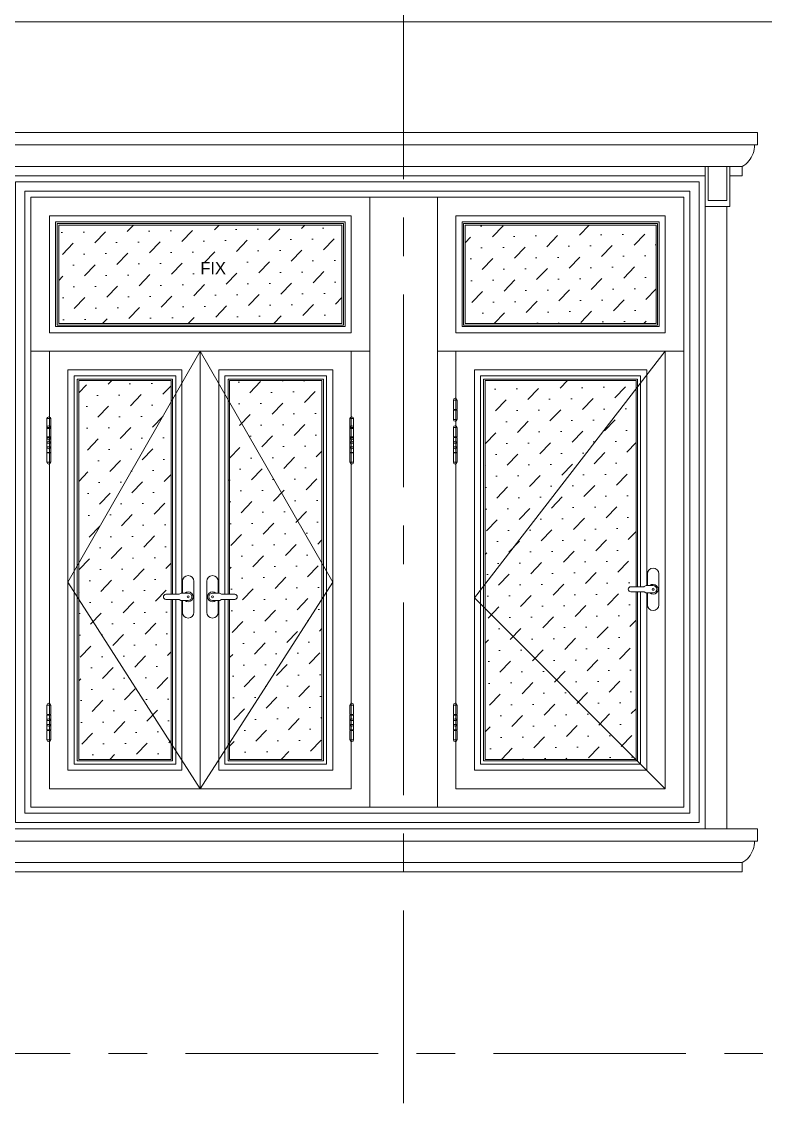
# Model space of a CAD drawing. Header units: millimetres. Extents: x 1832547 to 2001569, y -558009 to -417808.
# Drawn here: x 1915344 to 1917759, y -527518 to -523994 of the extents above; entities that cross this region are included whole.
import ezdxf

# ---------------------------------------------------------------- set-up
doc = ezdxf.new("R2010")
doc.units = ezdxf.units.MM
doc.header["$MEASUREMENT"] = 0
doc.linetypes.add('CENTER', pattern=[2, 1.25, -0.25, 0.25, -0.25])
doc.linetypes.add('HIDDEN', pattern=[9.525, 6.35, -3.175])
doc.layers.get('0').update_dxf_attribs({"linetype": 'CONTINUOUS'})
for name, color, linetype, lineweight in [('AUDIT_I_120404221301-0', 7, 'CONTINUOUS', 15), ('CA.dim 08', 8, 'CONTINUOUS', 13), ('CA.khuat 75', 75, 'HIDDEN', 9), ('CA.manh 08', 8, 'CONTINUOUS', 9), ('CA.noi that 15', 15, 'CONTINUOUS', 9), ('CA.thay 145', 145, 'CONTINUOUS', 18), ('CA.tim 67', 67, 'CENTER', 9), ('CA.vat lieu 08', 8, 'CONTINUOUS', 5), ('CA_manh 08', 8, 'CONTINUOUS', 9)]:
    doc.layers.add(name, color=color, linetype=linetype, lineweight=lineweight)
doc.styles.add('CA.JSC1', font='Vhavan.ttf', dxfattribs={"width": 0.8})

# ---------------------------------------------------------------- blocks, each defined once
blk = doc.blocks.new('A$C6ceb0cab')
at = {"layer": 'CA.thay 145'}
for p, q in [((0, 2400), (0, 2360)), ((0, 2400), (2599.8, 2400)), ((2599.8, 2400), (2599.8, 2360)), ((0, 2360), (10, 2360)), ((10, 2360), (10.2, 2352.9)), ((2589.8, 2360), (10, 2360)), ((10.2, 2352.9), (11, 2345.9)), ((11, 2345.9), (12.4, 2339)), ((12.4, 2339), (14.5, 2332.3)), ((14.5, 2332.3), (17.1, 2325.7)), ((2585.3, 2332.3), (2582.7, 2325.7)), ((2587.3, 2339), (2585.3, 2332.3)), ((2588.8, 2345.9), (2587.3, 2339)), ((2589.6, 2352.9), (2588.8, 2345.9)), ((2589.8, 2360), (2589.6, 2352.9)), ((2589.8, 2360), (2599.8, 2360)), ((17.1, 2325.7), (20.3, 2319.5)), ((20.3, 2319.5), (24.1, 2313.5)), ((24.1, 2313.5), (28.4, 2307.9)), ((28.4, 2307.9), (33.2, 2302.7)), ((33.2, 2302.7), (38.4, 2298)), ((38.4, 2298), (44, 2293.7)), ((44, 2293.7), (50, 2290)), ((2555.7, 2293.7), (2549.8, 2290)), ((2561.4, 2298), (2555.7, 2293.7)), ((2566.6, 2302.7), (2561.4, 2298)), ((2571.4, 2307.9), (2566.6, 2302.7)), ((2575.7, 2313.5), (2571.4, 2307.9)), ((2579.4, 2319.5), (2575.7, 2313.5)), ((2582.7, 2325.7), (2579.4, 2319.5)), ((50, 2290), (90, 2290)), ((50, 2290), (50, 2260)), ((50, 2260), (90, 2260)), ((90, 2260), (90, 2290)), ((90, 2290), (100, 2290)), ((90, 2160), (90, 2260)), ((100, 2290), (160, 2290)), ((160, 2290), (170, 2290)), ((170, 2290), (2429.8, 2290)), ((170, 2290), (170, 2260)), ((2429.8, 2260), (170, 2260)), ((170, 2260), (170, 2160)), ((2429.8, 2290), (2439.8, 2290)), ((2429.8, 2290), (2429.8, 2260)), ((2429.8, 2260), (2429.8, 2160)), ((2439.8, 2290), (2499.8, 2290)), ((2499.8, 2290), (2509.8, 2290)), ((2509.8, 2290), (2549.8, 2290)), ((2509.8, 2260), (2509.8, 2290)), ((2509.8, 2160), (2509.8, 2260)), ((2549.8, 2260), (2509.8, 2260)), ((2549.8, 2290), (2549.8, 2260)), ((240, 210), (240, 2190)), ((240, 2190), (2359.8, 2190)), ((2359.8, 2190), (2359.8, 210)), ((100, 2160), (90, 2160)), ((100, 2160), (100, 140)), ((170, 2160), (100, 2160)), ((170, 2160), (170, 140)), ((2429.8, 2160), (2499.8, 2160)), ((2429.8, 2160), (2429.8, 140)), ((2499.8, 2160), (2509.8, 2160)), ((2499.8, 2160), (2499.8, 140)), ((2359.8, 210), (240, 210)), ((100, 140), (0, 140)), ((0, 140), (0, 100)), ((100, 140), (170, 140)), ((2429.8, 140), (170, 140)), ((2429.8, 140), (2499.8, 140)), ((2499.8, 140), (2599.8, 140)), ((2599.8, 140), (2599.8, 100)), ((0, 100), (10, 100)), ((10, 100), (10.2, 92.9)), ((2589.8, 100), (10, 100)), ((10.2, 92.9), (11, 85.9)), ((11, 85.9), (12.4, 79)), ((12.4, 79), (14.5, 72.3)), ((14.5, 72.3), (17.1, 65.7)), ((2585.3, 72.3), (2582.7, 65.7)), ((2587.3, 79), (2585.3, 72.3)), ((2588.8, 85.9), (2587.3, 79)), ((2589.6, 92.9), (2588.8, 85.9)), ((2589.8, 100), (2589.6, 92.9)), ((2589.8, 100), (2599.8, 100)), ((17.1, 65.7), (20.3, 59.5)), ((20.3, 59.5), (24.1, 53.5)), ((24.1, 53.5), (28.4, 47.9)), ((28.4, 47.9), (33.2, 42.7)), ((33.2, 42.7), (38.4, 38)), ((38.4, 38), (44, 33.7)), ((2561.4, 38), (2555.7, 33.7)), ((2566.6, 42.7), (2561.4, 38)), ((2571.4, 47.9), (2566.6, 42.7)), ((2575.7, 53.5), (2571.4, 47.9)), ((2579.4, 59.5), (2575.7, 53.5)), ((2582.7, 65.7), (2579.4, 59.5)), ((44, 33.7), (50, 30)), ((50, 30), (50, 0)), ((50, 30), (2549.8, 30)), ((50, 0), (2549.8, 0)), ((2555.7, 33.7), (2549.8, 30)), ((2549.8, 30), (2549.8, 0))]:
    blk.add_line(p, q, dxfattribs=at)
at = {"layer": 'CA_manh 08'}
for p, q in [((100, 2180), (100, 2290)), ((160, 2290), (160, 2180)), ((2439.8, 2290), (2439.8, 2180)), ((2499.8, 2180), (2499.8, 2290)), ((190, 2240), (2409.8, 2240)), ((190, 160), (190, 2240)), ((2409.8, 2240), (2409.8, 160)), ((220, 190), (220, 2210)), ((2379.8, 2210), (220, 2210)), ((2379.8, 190), (2379.8, 2210)), ((160, 2180), (100, 2180)), ((2439.8, 2180), (2499.8, 2180)), ((220, 190), (2379.8, 190)), ((2409.8, 160), (190, 160))]:
    blk.add_line(p, q, dxfattribs=at)
blk = doc.blocks.new('A$C20F25EA7')
at = {"layer": 'CA.vat lieu 08', "ltscale": 0.5}
for centre, start, end in [((0, 42), 0, 180), ((0, -42), 180, 0)]:
    blk.add_arc(centre, 15.4, start, end, dxfattribs=at)
blk.add_wipeout([(18.8, 9.9), (25.1, 7), (60.1, 7), (65, 4.9), (67.1, 0), (65.1, -4.9), (60.1, -7), (25.1, -7), (18.8, -9.9), (0, -9.9), (-7, -7), (-9.9, 0), (-7, 7), (0, 9.9)]).dxf.layer = 'CA.vat lieu 08'
for p, q in [((0, 9.9), (18.8, 9.9)), ((18.8, 9.9), (24.6, 7.2)), ((25.5, 7), (60.1, 7)), ((0, -9.9), (18.8, -9.9)), ((19.7, -9.7), (24.6, -7.2)), ((25.5, -7), (60.1, -7))]:
    blk.add_line(p, q, dxfattribs=at)
for points in [[(-15.4, 42), (-15.4, -42)], [(15.4, 9.9), (15.4, 42)], [(15.4, -42), (15.4, -9.9)]]:
    blk.add_lwpolyline(points, dxfattribs=at)
blk.add_circle((0, 0), 2.8, dxfattribs=at)
for centre, radius, start, end in [((0, 0), 13.3, 48.259, 311.741), ((0, 0), 9.92, 90, 270), ((25.5, 8.9), 1.92, 242.8073, 270), ((60.1, 0), 6.96, 270, 90), ((18.8, -8), 1.92, 270, 297.1927), ((25.5, -8.9), 1.92, 90, 117.1927)]:
    blk.add_arc(centre, radius, start, end, dxfattribs=at)
blk = doc.blocks.new('BANLE')
at = {"layer": 'CA.noi that 15'}
for p, q in [((0, 68.6), (12, 68.6)), ((0, 38.2), (0, 68.6)), ((0, 38.2), (12, 38.2)), ((0, 6), (0, 36.4)), ((12, 36.4), (0, 36.4)), ((4, 38.2), (8, 38.2)), ((4, 36.4), (4, 38.2)), ((8, 36.4), (4, 36.4)), ((8, 38.2), (8, 36.4)), ((12, 68.6), (12, 38.2)), ((12, 36.4), (12, 6)), ((12, 6), (0, 6))]:
    blk.add_line(p, q, dxfattribs=at)
for centre, start, end in [((6, 68.6), 0, 180), ((6, 6), 180, 0)]:
    blk.add_arc(centre, 6, start, end, dxfattribs=at)
blk = doc.blocks.new('A$C4e763484')
at = {"layer": 'CA.khuat 75', "ltscale": 200}
blk.add_lwpolyline([(740, 1480), (120, 680), (740, 60)], dxfattribs=at)
at = {"layer": 'CA.noi that 15'}
for points in [[(80, 1560), (720, 1560), (720, 1900), (80, 1900)], [(140, 140), (660, 140), (660, 1400), (140, 1400)]]:
    blk.add_lwpolyline(points, close=True, dxfattribs=at)
at = {"layer": 'CA.thay 145'}
for points in [[(0, 0), (800, 0), (800, 1980), (0, 1980)], [(0, 1480), (800, 1480), (800, 1980), (0, 1980)], [(60, 1540), (740, 1540), (740, 1920), (60, 1920)], [(60, 60), (740, 60), (740, 1480), (60, 1480)], [(740, 60), (740, 1480), (60, 1480), (60, 60)], [(60, 60), (740, 60), (740, 1480), (60, 1480)], [(120, 120), (680, 120), (680, 1420), (120, 1420)]]:
    blk.add_lwpolyline(points, close=True, dxfattribs=at)
for points in [[(0, 1480), (0, 120)], [(60, 1480), (60, 60)], [(740, 1480), (740, 60)], [(740, 1480), (740, 60)], [(800, 1480), (800, 120)]]:
    blk.add_lwpolyline(points, dxfattribs=at)
at = {"layer": 'CA.vat lieu 08'}
for points in [[(85, 1565), (715, 1565), (715, 1895), (85, 1895)], [(90, 1570), (710, 1570), (710, 1890), (90, 1890)], [(150, 150), (650, 150), (650, 1390), (150, 1390)], [(155, 155), (645, 155), (645, 1385), (155, 1385)]]:
    blk.add_lwpolyline(points, close=True, dxfattribs=at)
at = {"rotation": 180}
blk.add_blockref('BANLE', (64, 1327.3), dxfattribs=at)
at = {"xscale": -1}
for p in [(64, 1163.6), (64, 1113.6), (64, 262.7), (64, 212.7)]:
    blk.add_blockref('BANLE', p, dxfattribs=at)
at = {"extrusion": (0, 0, -1), "xscale": 1.200000000186265, "yscale": 1.200000000186265, "zscale": -1.200000000186265}
blk.add_blockref('A$C20F25EA7', (-700.5, 707.4), dxfattribs=at)
at = {"layer": 'CA.dim 08'}
h = blk.add_hatch(dxfattribs=at)
h.set_pattern_fill('MUDST', color=256, scale=200, angle=46)
h.set_pattern_definition([(46, (-780015.38, -788244.513), (33.498847, 106.6668986), [50, -50, 0, -50, 0, -50])])
h.paths.add_polyline_path([(90, 1570), (710, 1570), (710, 1890), (90, 1890)])
h.paths.add_polyline_path([(155, 155), (645, 155), (645, 1385), (155, 1385)])
blk = doc.blocks.new('A$C5b690510')
at = {"layer": 'CA.khuat 75', "ltscale": 200}
for points in [[(550, 1480), (120, 730), (550, 60)], [(550, 1480), (980, 730), (550, 60)]]:
    blk.add_lwpolyline(points, dxfattribs=at)
at = {"layer": 'CA.noi that 15'}
for points in [[(80, 1560), (1020, 1560), (1020, 1900), (80, 1900)], [(140, 140), (470, 140), (470, 1400), (140, 1400)], [(960, 140), (630, 140), (630, 1400), (960, 1400)]]:
    blk.add_lwpolyline(points, close=True, dxfattribs=at)
at = {"layer": 'CA.thay 145'}
for points in [[(0, 0), (1100, 0), (1100, 1980), (0, 1980)], [(0, 1480), (1100, 1480), (1100, 1980), (0, 1980)], [(60, 1540), (1040, 1540), (1040, 1920), (60, 1920)], [(60, 60), (550, 60), (550, 1480), (60, 1480)], [(550, 60), (550, 1480), (60, 1480), (60, 60)], [(60, 60), (550, 60), (550, 1480), (60, 1480)], [(1040, 60), (550, 60), (550, 1480), (1040, 1480)], [(550, 60), (550, 1480), (1040, 1480), (1040, 60)], [(1040, 60), (550, 60), (550, 1480), (1040, 1480)], [(120, 120), (490, 120), (490, 1420), (120, 1420)], [(980, 120), (610, 120), (610, 1420), (980, 1420)]]:
    blk.add_lwpolyline(points, close=True, dxfattribs=at)
for points in [[(0, 1480), (0, 120)], [(60, 1480), (60, 60)], [(550, 1480), (550, 60)], [(550, 1480), (550, 60)], [(550, 1480), (550, 60)], [(550, 1480), (550, 60)], [(1040, 1480), (1040, 60)], [(1100, 1480), (1100, 120)], [(1100, 1480), (1100, 120)]]:
    blk.add_lwpolyline(points, dxfattribs=at)
at = {"layer": 'CA.vat lieu 08'}
for points in [[(85, 1565), (1015, 1565), (1015, 1895), (85, 1895)], [(90, 1570), (1010, 1570), (1010, 1890), (90, 1890)], [(150, 150), (460, 150), (460, 1390), (150, 1390)], [(155, 155), (455, 155), (455, 1385), (155, 1385)], [(950, 150), (640, 150), (640, 1390), (950, 1390)], [(945, 155), (645, 155), (645, 1385), (945, 1385)]]:
    blk.add_lwpolyline(points, close=True, dxfattribs=at)
at = {"rotation": 180}
blk.add_blockref('BANLE', (64, 1267.3), dxfattribs=at)
at = {"xscale": -1}
for p in [(64, 1163.6), (64, 1113.6), (64, 262.7), (64, 212.7)]:
    blk.add_blockref('BANLE', p, dxfattribs=at)
at = {"xscale": -1, "rotation": 180}
blk.add_blockref('BANLE', (1036, 1267.3), dxfattribs=at)
for p in [(1036, 1163.6), (1036, 1113.6), (1036, 262.7), (1036, 212.7)]:
    blk.add_blockref('BANLE', p)
at = {"layer": 'AUDIT_I_120404221301-0', "style": 'CA.JSC1'}
blk.add_text('FIX', height=40, dxfattribs=at).set_placement((550, 1730))
at = {"extrusion": (0, 0, -1), "yscale": 1.200000000186265, "zscale": -1.200000000186265}
for p, xscale in [((-510.5, 682.9), 1.200000000186265), ((-589.5, 682.9), -1.200000000186265)]:
    blk.add_blockref('A$C20F25EA7', p, dxfattribs=dict(at, xscale=xscale))
at = {"layer": 'CA.dim 08'}
h = blk.add_hatch(dxfattribs=at)
h.set_pattern_fill('MUDST', color=256, scale=200, angle=46)
h.set_pattern_definition([(46, (-764047.85, -784356.58), (33.498847, 106.6668986), [50, -50, 0, -50, 0, -50])])
h.paths.add_polyline_path([(90, 1570), (1010, 1570), (1010, 1890), (90, 1890)])
h.paths.add_polyline_path([(155, 155), (455, 155), (455, 1385), (155, 1385)])
h.paths.add_polyline_path([(945, 155), (645, 155), (645, 1385), (945, 1385)])

msp = doc.modelspace()

# ---------------------------------------------------------------- linework, layer by layer
at = {"layer": 'CA.thay 145'}
msp.add_lwpolyline([(1919388.6, -523993.6), (1912909.3, -523993.6)], dxfattribs=at)
at = {"layer": 'CA.tim 67', "ltscale": 500}
msp.add_line((1916584.3, -531504.3), (1916584.3, -514383.7), dxfattribs=at)
msp.add_lwpolyline([(1933501.9, -527343.6), (1907995.9, -527343.6)], dxfattribs=at)

# ---------------------------------------------------------------- block references
at = {"layer": 'CA.manh 08'}
msp.add_blockref('A$C6ceb0cab', (1915134.6, -526753.6), dxfattribs=at)

# ---------------------------------------------------------------- next in the draw order: block references
for name, p in [('A$C5b690510', (1915374.6, -526543.6)), ('A$C4e763484', (1916694.6, -526543.6))]:
    msp.add_blockref(name, p, dxfattribs=at)

doc.saveas('drawing.dxf')
